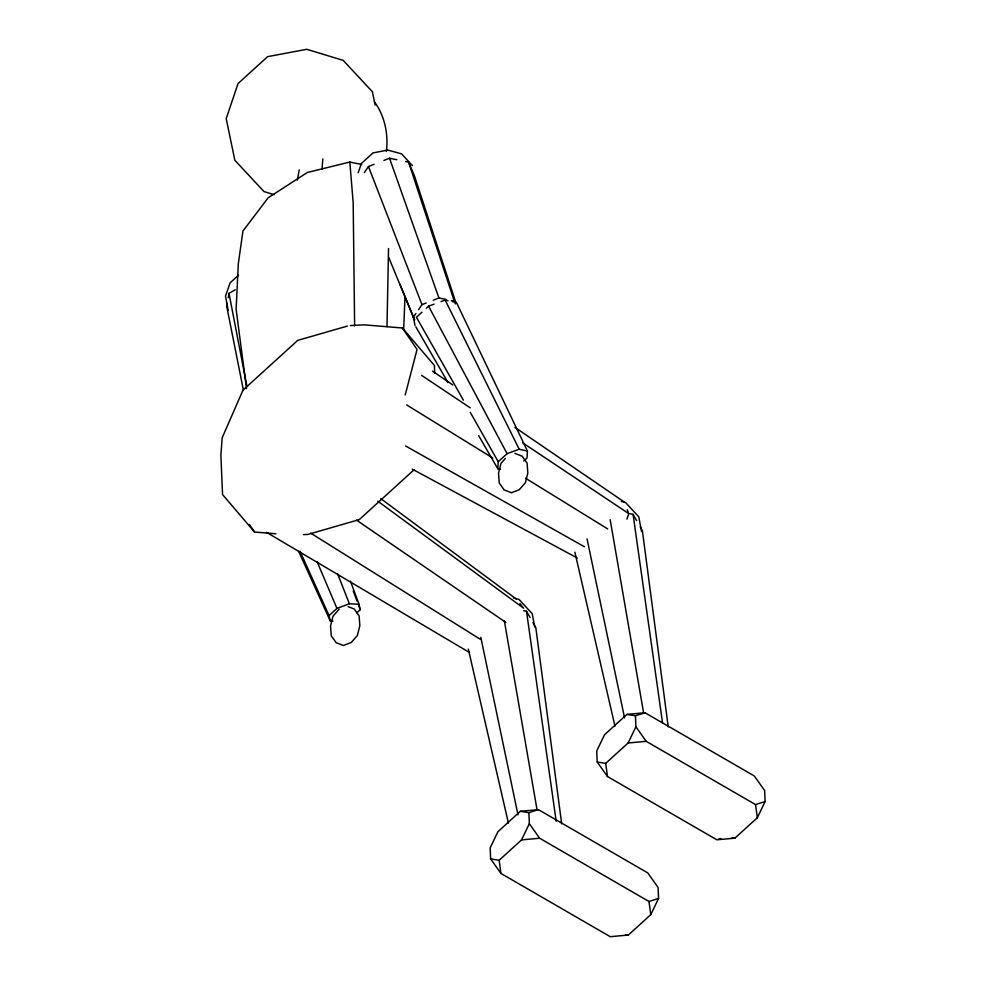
<?xml version="1.0" encoding="UTF-8"?>
<svg xmlns="http://www.w3.org/2000/svg" width="986" height="986" viewBox="0 0 986 986"><rect width="100%" height="100%" fill="white"/><g stroke="black" fill="none" stroke-linecap="round" stroke-linejoin="round"><path stroke-width="1.48" d="M386.993 326.576L388.533 248.521M403.644 329.965L405.012 296.527M500.555 469.348L497.794 468.744L498.226 461.756L470.211 412.247M452.229 301.617L456.469 302.542L527.436 451.021L527.017 458.009L523.689 461.041M321.991 169.321L322.866 158.931M386.376 151.499C388.546 134.392 384.774 115.867 374.433 101.878M227.224 303.429L226.718 306.301L243.468 390.493M228.247 297.686L229.011 293.372L235.223 289.81M297.415 180.13L299.239 169.851M405.221 394.992L417.041 349.463L402.411 327.993L364.204 324.85L350.437 325.553M358.189 172.747L361.394 163.466L372.979 152.929L387.732 150.045L401.61 153.878L412.444 165.586M626.911 519.117L628.809 513.644L627.195 509.688M490.621 858.892L499.138 860.273L521.557 839.899L529.334 823.692L528.878 812.698L538.442 809.654L647.777 872.906L658.093 887.462L658.549 898.456L650.772 914.663L628.353 935.036L610.272 936.7L500.925 873.436L490.621 858.892L490.165 847.898L497.942 831.691L520.349 811.305L538.442 809.654M597.183 761.981L605.7 763.374L628.119 742.988L635.896 726.781L635.44 715.787L645.004 712.742L754.339 776.007L764.655 790.55L765.111 801.544L757.334 817.751L734.915 838.137L716.834 839.789L607.487 776.537L597.183 761.981L596.727 750.999L604.504 734.792L626.911 714.406L645.004 712.742M364.352 172.538L368.481 166.535L374.101 164.317M414.539 319.969L413.356 317.196L415.944 313.437M418.532 309.666L421.983 304.649L426.211 302.973M339.147 609.2L333.021 616.127L330.532 625.962L331.284 635.81L336.177 642.675L343.448 645.51L351.25 642.478L357.363 635.551L359.853 625.716L359.114 615.868L354.208 609.003L348.144 606.636M505.374 458.416L500.999 463.371L498.509 473.206L499.261 483.041L504.166 489.906L511.438 492.753L519.228 489.722L525.353 482.783L527.83 472.96L527.091 463.112L522.186 456.247L514.914 453.4M421.959 312.217L416.437 317.258L463.395 400.205M426.371 308.187L428.577 306.165L434.111 304.144M498.226 461.756L507.087 453.671L519.191 449.222L527.436 451.021M238.513 275.217L230.095 282.871L225.498 296.133L228.197 310.417M413.984 469.841L359.249 519.622L308.051 534.387L303.454 534.622M333.034 621.168L330.285 621.02L329.053 615.572L336.953 608.424L349.352 603.74L359.003 604.27L360.235 609.718L356.846 612.774M383.924 160.447L389.532 158.241L396.865 159.732M433.273 300.2L438.918 297.969L445.882 299.387M441.013 301.605L445.167 300.077L447.989 300.693M635.896 726.781L646.2 741.324L755.547 804.588L765.111 801.544M718.19 839.357L720.926 838.494M529.334 823.692L539.638 838.236L648.985 901.5L658.549 898.456M347.442 326.058L297.71 340.392L242.963 390.173L222.183 437.796L220.889 455.175L222.54 494.553L254.536 532.021L275.932 533.783M361.837 164.526L349.833 162.049L307.312 172.501L268.192 197.755L242.95 231.032L238.353 263.435L236.11 309.185L246.525 388.62M628.119 742.988L646.2 741.324M521.557 839.899L539.638 838.236M626.911 714.406L635.44 715.787M732.08 837.669L734.915 838.137M520.349 811.305L528.878 812.698M625.518 934.58L628.353 935.036M405.653 161.519L408.586 162.111L414.465 175.89L456.124 303.466M451.452 300.52L454.238 301.087L455.421 303.861M630.153 513.706L633.061 514.322L636.636 520.608M523.591 610.605L526.499 611.234L530.074 617.519M621.365 501.406L625.592 502.577L638.78 516.824L641.553 531.54M513.398 597.923L519.03 599.476L532.218 613.723L534.72 626.973M274.231 194.71L264.038 191.604L234.853 160.274L226.213 118.702L238.02 83.588L267.637 56.646L306.769 49.3L343.177 60.368L372.363 91.71L375.136 105.071M412.21 469.102L577.291 558.002M405.554 445.968L584.402 546.749M266.516 532.329L469.607 652.584M406.688 404.938L492.827 458.059M525.452 478.173L607.672 528.89M310.639 533.093L480.046 639.125M421.614 375.383L470.211 407.81M522.654 442.8L628.809 513.644M432.497 371.106L452.784 384.959M514.914 427.357L623.965 501.788M356.575 520.177L505.867 622.437M377.774 501.171L523.591 608.202L519.893 603.592M380.781 498.633L516.208 598.983M402.411 327.993L434.407 365.473L434.727 373.041M249.372 524.453L254.536 532.021M415.845 326.834L448.014 382.543M478.654 435.59L497.794 468.744M640.222 526.894L642.367 530.665L668.237 726.892M532.945 622.548L535.805 627.577L561.675 823.803M428.577 306.165L507.087 453.671M445.167 300.077L519.191 449.222M298.672 551.371L330.285 621.02M300.04 551.248L329.053 615.572M317.184 561.897L336.953 608.424M399.934 284.165L414.576 319.747M388.767 257.494L413.356 317.196M337.643 573.815L349.352 603.74M368.481 166.535L421.983 304.649M353.259 590.934L357.018 601.053M358.621 605.379L360.235 609.718M350.511 581.296L359.003 604.27M389.532 158.241L438.918 297.969M408.586 162.111L454.238 301.087M574.875 552.172L614.968 726.164M468.313 649.071L508.406 823.063M587.064 538.923L624.557 717.907M480.811 637.326L517.995 814.806M229.011 293.372L246.931 386.302M413.122 315.656L414.983 325.491M610.161 519.597L643.636 713.038M504.376 621.044L537.074 809.937M633.061 514.322L662.543 722.824M526.499 611.234L556.19 821.252M755.547 804.588L757.334 817.751M648.985 901.5L650.772 914.663M605.7 763.374L607.487 776.537M499.138 860.273L500.925 873.436M349.833 162.049L353.173 202.734L354.64 325.996"/></g></svg>
